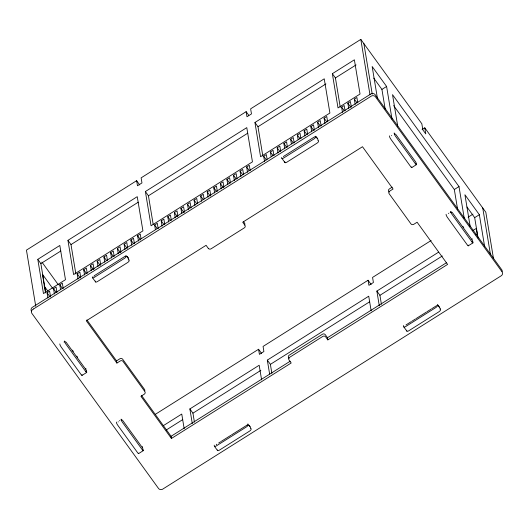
<?xml version="1.0" encoding="UTF-8"?>
<svg xmlns="http://www.w3.org/2000/svg" width="529" height="529" viewBox="0 0 529 529"><rect width="100%" height="100%" fill="white"/><g stroke="black" fill="none" stroke-linecap="round" stroke-linejoin="round"><path stroke-width="0.79" d="M139.702 184.919L136.634 180.68L26.45 250.124L35.754 306.317M248.762 115.296L246.137 111.665L141.124 177.85L141.964 182.935L137.474 185.765L136.634 180.68M422.102 129.506L424.774 127.82L425.785 133.903L422.836 129.836L421.831 123.753L360.811 39.391L250.627 108.835L251.467 113.92L246.977 116.75L246.137 111.665M37.797 259.342L59.817 245.463L65.477 279.689L43.457 293.569L37.797 259.342L40.859 263.581L45.719 292.914M67.93 240.345L137.236 196.669L142.929 230.875L73.597 274.571L67.93 240.345L70.998 244.583L75.859 273.923M145.382 191.538L246.785 127.621L252.452 161.848L151.049 225.757L145.382 191.538L148.444 195.776L153.165 224.296M254.932 122.49L324.237 78.808L329.898 113.034L260.572 156.729L254.932 122.49L257.993 126.729L262.834 156.075M332.351 73.69L354.37 59.81L360.037 94.036L338.018 107.916L332.351 73.69L335.419 77.928L340.273 107.268M40.859 263.581L60.815 251.004M70.998 244.583L138.228 202.217M148.444 195.776L247.77 133.176M257.993 126.729L325.917 83.919M335.419 77.928L356.063 64.922M47.934 298.098L47.048 292.775L49.614 291.155L50.493 296.485M54.408 294.018L53.522 288.695L56.087 287.075L56.967 292.405M60.524 289.323L59.77 284.754L62.336 283.141L63.215 288.464M78.067 279.107L77.188 273.777L79.853 272.098L80.739 277.427M84.574 275.007L83.688 269.678L86.359 267.998L87.239 273.328M91.312 270.755L90.433 265.432L93.097 263.753L93.977 269.076M98.05 266.51L97.171 261.187L99.836 259.501L100.715 264.831M104.788 262.265L103.909 256.935L106.574 255.256L107.453 260.585M111.526 258.02L110.647 252.69L113.312 251.011L114.191 256.334M118.265 253.768L117.385 248.445L120.05 246.765L120.936 252.088M125.003 249.523L124.123 244.193L126.788 242.513L127.674 247.843M131.741 245.277L130.861 239.948L133.526 238.268L134.412 243.591M138.479 241.026L137.6 235.703L140.264 234.023L141.025 238.586M155.387 229.533L154.633 224.964L157.298 223.284L158.184 228.614M162.086 226.148L161.206 220.824L163.871 219.145L164.757 224.468M168.658 222.008L167.779 216.685L170.444 214.999L171.323 220.328M175.231 217.869L174.352 212.539L177.017 210.859L177.896 216.182M181.804 213.723L180.918 208.4L183.589 206.72L184.469 212.043M188.377 209.583L187.491 204.254L190.162 202.574L191.042 207.904M194.943 205.444L194.064 200.114L196.728 198.435L197.615 203.758M201.516 201.298L200.636 195.975L203.301 194.288L204.062 198.858M208.089 197.158L207.209 191.829L209.874 190.149L210.76 195.479M214.662 193.012L213.782 187.689L216.447 186.01L217.326 191.333M221.234 188.873L220.348 183.543L223.02 181.864L223.899 187.193M227.807 184.733L226.921 179.404L229.593 177.724L230.472 183.047M234.373 180.587L233.494 175.264L236.165 173.578L237.045 178.908M240.946 176.448L240.067 171.118L242.732 169.439L243.618 174.768M247.519 172.302L246.64 166.979L249.304 165.299L250.191 170.622M264.553 161.57L263.673 156.24L266.338 154.561L267.092 159.13M271.165 156.558L270.412 151.995L273.076 150.315L273.962 155.638M278.029 153.073L277.15 147.75L279.815 146.07L280.701 151.393M284.767 148.828L283.888 143.498L286.553 141.818L287.439 147.148M291.38 143.822L290.626 139.253L293.291 137.573L294.177 142.896M298.118 139.57L297.364 135.007L300.036 133.328L300.915 138.651M304.988 136.085L304.102 130.762L306.774 129.076L307.653 134.406M311.726 131.84L310.84 126.51L313.512 124.831L314.391 130.16M318.465 127.595L317.579 122.265L320.25 120.586L321.129 125.909M324.965 123.495L324.085 118.165L326.75 116.486L327.636 121.809M342.488 112.452L341.608 107.123L344.167 105.509L345.053 110.832M348.737 108.511L347.857 103.181L350.416 101.568L351.296 106.898M355.21 104.431L354.324 99.108L356.89 97.488L357.769 102.818M385.158 108.974L381.925 89.414L386.6 86.465L372.158 66.509L377.422 98.288M82.035 375.398L86.71 372.456M411.721 167.614L416.396 164.664M208.254 248.313A2.07 1.904 -9.4 0 0 210.978 248.875L244.438 227.794A2.07 1.904 -9.4 0 0 244.894 225.215L242.718 222.213L362.491 146.725L393.073 189.005L389.761 191.095A2.07 1.904 -9.4 0 0 389.073 193.627L411.007 223.952A2.07 1.904 -9.4 0 0 413.784 224.309L417.097 222.22L447.613 264.407L327.841 339.896L325.666 336.894A2.07 1.904 -9.4 0 0 322.941 336.325L289.482 357.412A2.07 1.904 -9.4 0 0 289.026 359.984L291.201 362.987L171.436 438.468L140.926 396.281L144.238 394.198A2.07 1.904 -9.4 0 0 144.926 391.658L122.986 361.333A2.07 1.904 -9.4 0 0 120.215 360.983L116.902 363.066L116.539 360.89L119.852 358.801A2.07 1.904 -9.4 0 1 122.629 359.158L144.562 389.483A2.07 1.904 -9.4 0 1 144.748 390.891M392.22 187.14L389.404 188.913A2.07 1.904 -9.4 0 0 388.716 191.452L389.132 192.04M457.565 209.074L454.325 189.514L459 186.572L392.511 94.645L397.775 126.424M119.514 420.767L119.845 420.555M448.413 213.471L448.777 213.24M155.361 414.313L258.575 349.266L261.637 353.504M371.14 284.49L368.078 280.251L263.065 346.435L263.905 351.521L259.415 354.351L258.575 349.266M431.142 240.497L372.561 277.421L373.408 282.506L368.918 285.329L368.078 280.251M468.105 217.201L472.986 214.126M478.051 238.024L474.678 217.657L479.353 214.708L464.918 194.745L470.175 226.524M163.177 425.759L181.751 414.048L184.178 428.715M192.298 423.597L189.871 408.93L259.177 365.248L261.617 379.915M269.611 373.97L267.317 360.117L368.726 296.207L371.153 310.873M379.286 305.749L376.866 291.076L438.548 252.194M472.873 230.565L476.312 228.396L477.661 236.542M166.238 429.998L182.756 419.59M194.421 422.135L192.94 413.169L260.857 370.36M271.866 373.322L270.385 364.355L369.705 301.755M381.409 304.281L379.934 295.314L442.31 255.996M475.935 234.803L477.31 233.937M138.591 453.611L143.266 450.662M468.277 245.82L472.952 242.871M171.436 438.468L171.079 436.293L290.143 361.247M327.841 339.896L327.477 337.72L446.555 262.668M218.669 443.011L220.666 441.748M221.334 441.331L230.816 435.347M231.497 434.917L246.937 425.19M411.284 321.606L406.186 324.819A1.594 1.468 -9.4 0 0 405.948 324.998M411.979 321.169L415.444 318.987M416.138 318.551L426.387 312.09M427.068 311.66L431.115 309.108M431.79 308.685L436.379 305.788A1.594 1.468 -9.4 0 1 436.663 305.643M450.166 212.367L450.278 212.294A1.594 1.468 -9.4 0 1 450.563 212.169M424.774 127.82L485.814 212.215L493.497 258.628M373.739 78.107L381.925 89.414M393.616 105.588L454.325 189.514M466.981 207.011L474.678 217.657M462.882 226.392L463.754 227.596M354.324 99.108L356.956 102.738M347.857 103.181L350.919 107.42M341.608 107.123L344.234 110.753M324.085 118.165L326.71 121.796M317.579 122.265L320.21 125.895M310.84 126.51L313.472 130.147M316.157 136.74L317.473 138.558M437.655 304.724L439.407 307.144M304.102 130.762L306.734 134.392M297.364 135.007L299.996 138.638M290.626 139.253L293.258 142.89M283.888 143.498L286.513 147.135M277.15 147.75L279.775 151.38M281.864 158.31L284.926 162.548M403.799 326.896L406.867 331.134M376.866 291.076L379.934 295.314M270.412 151.995L273.037 155.625M263.673 156.24L266.299 159.877M246.64 166.979L249.265 170.609M240.067 171.118L242.692 174.755M233.494 175.264L236.126 178.895M226.921 179.404L229.553 183.034M220.348 183.543L223.417 187.782M243.406 221.486L244.53 223.04A2.07 1.904 -9.4 0 1 244.596 225.05M327.477 337.72L325.309 334.718A2.07 1.904 -9.4 0 0 322.578 334.149L289.125 355.237A2.07 1.904 -9.4 0 0 288.503 357.538M213.782 187.689L216.407 191.319M207.209 191.829L210.271 196.067M200.636 195.975L203.262 199.605M194.064 200.114L196.689 203.744M187.491 204.254L190.123 207.89M180.918 208.4L183.986 212.638M288.669 357.809L289.052 358.338M208.254 248.313L206.079 245.311L86.32 320.792L116.902 363.066M174.352 212.539L177.413 216.778M167.779 216.685L170.404 220.315M267.317 360.117L270.385 364.355M161.206 220.824L163.831 224.455M154.633 224.964L157.258 228.601M137.6 235.703L140.668 239.941M130.861 239.948L133.487 243.585M124.123 244.193L127.191 248.432M127.304 256.651L128.177 257.861M127.218 256.757L128.091 257.967M249.152 425.336L250.032 426.553M117.385 248.445L120.447 252.683M110.647 252.69L113.272 256.32M103.909 256.935L106.534 260.572M97.171 261.187L100.232 265.426M90.433 265.432L93.494 269.671M189.871 408.93L192.94 413.169M92.489 277.699L95.557 281.937M214.43 446.284L217.492 450.523M83.688 269.678L86.32 273.314M77.188 273.777L80.249 278.016M86.915 319.933L116.539 360.89M141.534 395.447L171.079 436.293M59.77 284.754L62.396 288.391M41.917 262.1L58.342 284.807M53.522 288.695L56.153 292.325M42.472 274.3L52.583 288.272M44.052 285.898L47.908 291.214M47.048 292.775L50.116 297.014M72.433 350.172L73.306 351.382M76.745 356.129L77.618 357.339M482.732 207.95L490.436 254.389M479.353 214.708L484.617 246.488M472.781 241.449L472.979 242.666A2.275 0.37 57.8 0 1 471.961 241.945L452.156 214.562A2.275 0.37 57.8 0 1 450.887 212.122L450.761 211.342M459 186.572L464.264 218.351M468.225 245.139L468.304 245.615A2.275 0.37 57.8 0 1 467.286 244.894L447.481 217.505A2.275 0.37 57.8 0 1 446.212 215.072L446.086 214.291M416.211 163.216L416.416 164.466A2.275 0.37 57.8 0 1 415.444 163.798L395.632 136.422A2.275 0.37 57.8 0 1 394.323 133.93L394.158 132.931M440.359 308.791L440.525 309.789A2.275 0.813 -35.9 0 1 438.898 311.793L408.686 330.83A2.275 0.813 -35.9 0 1 406.827 331.022L406.702 330.241M437.338 304.81L437.457 305.55A2.275 0.813 -35.9 0 1 435.83 307.554L405.624 326.591A2.275 0.813 -35.9 0 1 403.766 326.783L403.554 325.533M411.655 166.893L411.741 167.409A2.275 0.37 57.8 0 1 410.762 166.747L390.957 139.365A2.275 0.37 57.8 0 1 389.648 136.872L389.483 135.874M386.6 86.465L391.996 119.065M363.879 43.629L372.237 94.116M360.811 39.391L369.976 94.764M318.465 140.469L318.584 141.203A2.275 0.813 -35.9 0 1 316.957 143.207L286.751 162.244A2.275 0.813 -35.9 0 1 284.893 162.436L284.761 161.656M315.396 136.231L315.522 136.965A2.275 0.813 -35.9 0 1 313.889 138.968L283.683 158.006A2.275 0.813 -35.9 0 1 281.825 158.197L281.699 157.417M251.004 428.371L251.136 429.151A2.275 0.813 -35.9 0 1 249.569 431.115L219.363 450.159A2.275 0.813 -35.9 0 1 217.445 450.391L217.366 449.914M247.896 423.881L248.068 424.913A2.275 0.813 -35.9 0 1 246.507 426.877L216.295 445.921A2.275 0.813 -35.9 0 1 214.377 446.152L214.212 445.154M129.069 259.785L129.195 260.566A2.275 0.813 -35.9 0 1 127.634 262.529L97.429 281.573A2.275 0.813 -35.9 0 1 95.504 281.805L95.385 281.064M126.001 255.547L126.133 256.327A2.275 0.813 -35.9 0 1 124.566 258.291L94.36 277.335A2.275 0.813 -35.9 0 1 92.443 277.566L92.317 276.826M143.128 449.465L143.293 450.457A2.275 0.37 57.8 0 1 142.275 449.736L122.47 422.354A2.275 0.37 57.8 0 1 121.201 419.914L121.075 419.133M138.578 453.161L138.618 453.406A2.275 0.37 57.8 0 1 137.6 452.685L117.795 425.296A2.275 0.37 57.8 0 1 116.525 422.863L116.4 422.082M86.525 371.008L86.73 372.251A2.275 0.37 57.8 0 1 85.758 371.589L65.953 344.207A2.275 0.37 57.8 0 1 64.637 341.714L64.518 340.98M81.969 374.684L82.055 375.2A2.275 0.37 57.8 0 1 81.082 374.539L61.271 347.156A2.275 0.37 57.8 0 1 59.962 344.663L59.843 343.923M42.611 275.113L45.441 292.226M502.18 271.536A3.181 2.923 -9.4 0 0 501.882 269.942L374.935 94.433A3.181 2.923 -9.4 0 0 371.146 93.805L32.15 307.461A3.181 2.923 -9.4 0 0 31.363 310.979M85.936 368.541A1.594 1.468 -9.4 0 1 85.764 369.077M142.44 446.621A1.594 1.468 -9.4 0 1 142.281 447.157M472.126 238.724A1.594 1.468 -9.4 0 1 472.013 239.273M93.964 276.488A1.594 1.468 -9.4 0 1 94.572 275.523L125.023 256.334A1.594 1.468 -9.4 0 1 127.099 256.79L128.316 258.483A1.594 1.468 -9.4 0 1 128.243 260.083M283.451 156.862A1.594 1.468 -9.4 0 1 283.967 156.154L314.411 136.958A1.594 1.468 -9.4 0 1 315 136.773M315.601 136.799A1.594 1.468 -9.4 0 1 316.521 137.395L317.724 139.061A1.594 1.468 -9.4 0 1 317.836 140.41M247.202 425.051A1.594 1.468 -9.4 0 1 249.119 425.488L250.343 427.174A1.594 1.468 -9.4 0 1 250.534 428.437M216.295 444.638A1.594 1.468 -9.4 0 1 216.738 444.221M437.853 305.617A1.594 1.468 -9.4 0 1 438.567 306.126L439.771 307.792A1.594 1.468 -9.4 0 1 439.943 309.081M64.016 342.018A1.594 1.468 -9.4 0 1 64.234 341.899M64.829 341.754A1.594 1.468 -9.4 0 1 66.158 342.289L86.121 369.897A1.594 1.468 -9.4 0 1 85.956 371.49M118.099 421.997A1.594 1.468 -9.4 0 1 118.232 421.745M121.293 419.874A1.594 1.468 -9.4 0 1 122.635 420.376L142.605 447.984A1.594 1.468 -9.4 0 1 142.645 449.339M415.569 163.785A1.594 1.468 -9.4 0 0 415.708 161.96L395.917 134.591A1.594 1.468 -9.4 0 0 394.323 133.989M391.5 135.722A1.594 1.468 -9.4 0 1 391.711 135.503M472.04 241.925A1.594 1.468 -9.4 0 0 472.225 240.1L452.427 212.724A1.594 1.468 -9.4 0 0 450.86 212.096M33.545 308.956L32.507 309.637A3.181 2.923 -9.4 0 0 31.727 313.155L158.667 488.664A3.181 2.923 -9.4 0 0 162.456 489.292L501.452 275.635A3.181 2.923 -9.4 0 0 502.239 272.118L375.292 96.609A3.181 2.923 -9.4 0 0 371.51 95.98L33.545 308.956"/></g></svg>
